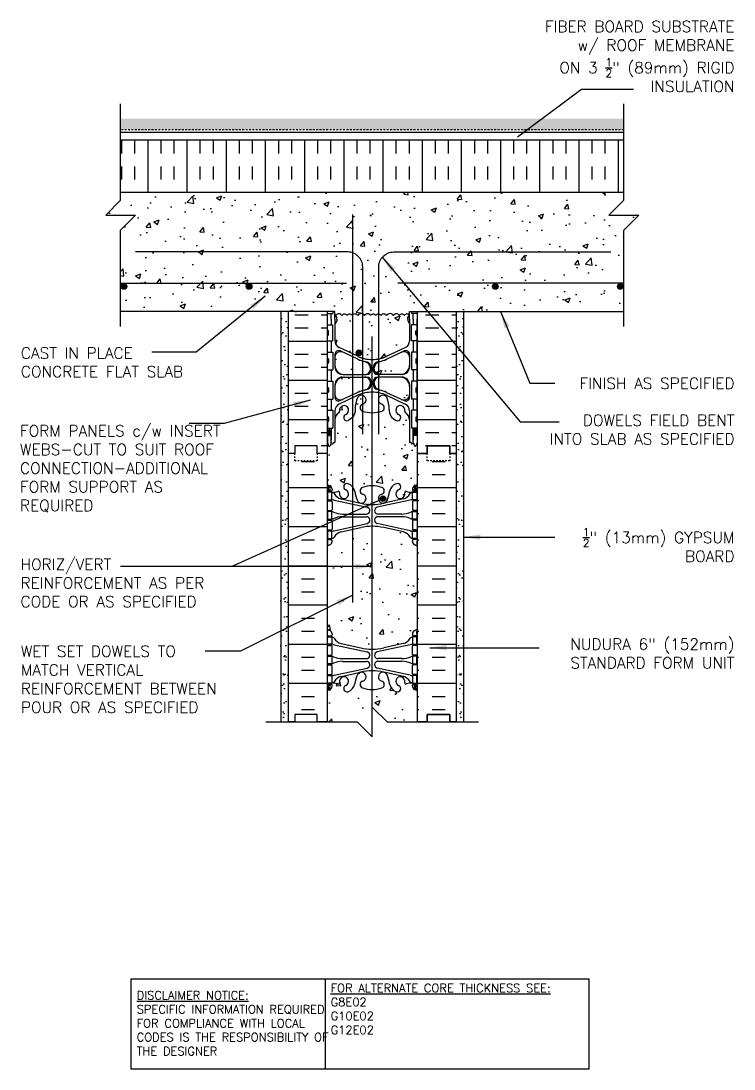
# Model space of a CAD drawing. Header units: inches. Extents: x 103.7 to 151.5, y 81.8 to 152.
import ezdxf

# ---------------------------------------------------------------- set-up
doc = ezdxf.new("R2010")
doc.units = ezdxf.units.IN
doc.header["$LTSCALE"] = 0.5
doc.header["$MEASUREMENT"] = 0
doc.linetypes.add('DASHED2', pattern=[0.375, 0.25, -0.125])
for name, color, linetype in [('HATCH', 12, 'Continuous'), ('line25', 2, 'Continuous'), ('LINE3', 3, 'Continuous'), ('LINE50', 5, 'Continuous'), ('LINE9', 9, 'Continuous'), ('TEXT', 4, 'Continuous'), ('Web_Edge', 9, 'Continuous')]:
    doc.layers.add(name, color=color, linetype=linetype)
doc.styles.add('DIM', font='romans.shx', dxfattribs={"width": 0.7})
doc.styles.add('ROMANS', font='romans.shx', dxfattribs={"height": 0.75})
doc.styles.get("Standard").update_dxf_attribs({"font": 'romans.shx', "height": 0.75})
doc.dimstyles.new('ext_12', dxfattribs={"dimscale": 12, "dimtxt": 0.09375, "dimasz": 0.09375, "dimexe": 0.09375, "dimexo": 0.0625, "dimgap": 0.0625, "dimtad": 1, "dimdec": 1, "dimzin": 3, "dimdsep": 46, "dimlunit": 4, "dimtxsty": 'DIM', "dimcen": 0.09, "dimdle": 0.09375, "dimclrt": 4, "dimadec": 0, "dimazin": 0, "dimtfac": 1, "dimtdec": 1, "dimtmove": 2, "dimatfit": 3, "dimfxl": 1, "dimfrac": 2, "dimtolj": 1, "dimtzin": 0, "dimarcsym": 0})

msp = doc.modelspace()

# ---------------------------------------------------------------- hatches: boundary and pattern name
at = {"layer": 'HATCH'}
h = msp.add_hatch(dxfattribs=at)
h.set_pattern_fill('GRAVEL', color=256, style=0)
h.set_pattern_definition([(228.0128, (36.07605, -8.25249), (-7.999998232, -9.000001342), [0.134536, -13.319088]), (184.9697, (35.986048, -8.35249), (12.000001052, 0.999991307), [0.230868, -22.855925]), (132.5104, (35.75605, -8.37249), (9.999990718, -11.000008674), [0.162788, -16.116032]), (267.2737, (35.366048, -8.62249), (0.999996018, 20.000000295), [0.210238, -20.813558]), (292.8337, (35.356048, -8.83249), (-5.000009905, 11.999996412), [0.206155, -20.409373]), (357.2737, (35.436048, -9.02249), (-20.000000295, 0.999996018), [0.210238, -20.813558]), (37.6942, (35.646048, -9.03249), (-13.0000073456, -9.999990405), [0.278029, -27.524849]), (72.2553, (35.866048, -8.86249), (7.000010763, 21.999996231), [0.262488, -25.986321]), (121.4296, (35.946048, -8.61249), (-8.000008234, 12.999995036), [0.21095, -20.884073]), (175.2364, (35.83605, -8.43249), (11.000000946, -0.999991533), [0.240832, -11.800763]), (222.3974, (35.596048, -8.41249), (-12.000007351, -10.999992082), [0.311448, -30.833375]), (138.8141, (36.35605, -8.63249), (-7.000002947, 5.999997313), [0.106301, -10.523844]), (171.4692, (36.27605, -8.56249), (12.999998285, -2.00000791), [0.202237, -20.021511]), (225, (36.07605, -8.5325), (-1e-16, -1.0000003), [0.141421, -1.272792]), (203.1986, (36.00605, -8.41249), (4.99999973, 2.000001325), [0.076158, -7.539615]), (291.8014, (35.93605, -8.4425), (-0.99999991, 3.00000027), [0.107703, -5.277462]), (30.9638, (35.97605, -8.5425), (2.99999802, 2.00000248), [0.174929, -5.656023]), (161.5651, (36.12605, -8.4525), (2.00000043, -0.9999984), [0.126491, -3.035787]), (16.3895, (35.35605, -8.44249), (10.000002198, 2.99999271), [0.1772, -17.542845]), (70.3462, (35.52605, -8.39249), (-3.999995247, -11.000002136), [0.148661, -14.717408]), (293.1986, (36.12605, -8.25249), (-2.000001325, 4.99999973), [0.152315, -7.463458]), (343.6105, (36.18605, -8.39249), (-10.000002198, 2.99999271), [0.1772, -17.542845]), (339.444, (35.35605, -9.06249), (-5.000001845, 1.999996), [0.17088, -8.373124]), (294.7751, (35.51605, -9.12249), (-4.99999219, 11.000003422), [0.143178, -14.174643]), (66.8014, (36.13605, -9.25249), (2.000001325, 4.99999973), [0.152315, -7.463458]), (17.354, (36.19605, -9.11249), (-13.00000202, -3.999994502), [0.167631, -16.595424]), (69.444, (35.64605, -9.25249), (-1.999996, -5.000001845), [0.08544, -8.458564]), (101.3099, (36.07605, -9.2525), (-0.99999763, 4.00000075), [0.05099, -5.048029]), (165.9638, (36.06605, -9.2025), (3.00000055, -0.99999806), [0.206155, -3.91695]), (186.009, (35.86605, -9.15249), (9.999999751, 0.999999317), [0.19105, -18.913923]), (303.6901, (35.97605, -8.6325), (-1.00000133, 1.99999956), [0.144222, -3.461329]), (353.1572, (36.056048, -8.75249), (16.9999993655, -2.000007998), [0.251794, -24.927563]), (60.9454, (36.30605, -8.78249), (-4.000000027, -7.000000385), [0.102956, -10.192674]), (90, (36.356, -8.6925), (-1, 1), [0.06, -0.94]), (120.2564, (35.84605, -9.12249), (3.999994887, -7.000002456), [0.138924, -13.75352]), (48.0128, (35.77605, -9.00249), (7.999998232, 9.000001342), [0.269072, -13.184552]), (0, (35.956, -8.8025), (1, 1), [0.26, -0.74]), (325.3048, (36.21605, -8.80249), (-9.99999426, 7.00000861), [0.158114, -15.653274]), (254.0546, (36.34605, -8.89249), (-0.99999989, -4.00000013), [0.145602, -7.134508]), (207.646, (36.306048, -9.03249), (-18.999995807, -10.000007713), [0.237065, -23.469474]), (175.4261, (36.096048, -9.14249), (-13.000000558, 0.999994801), [0.250799, -24.829074])])
h.paths.add_polyline_path([(144.098, 144.722), (144.098, 145.472), (110.396, 145.472), (110.396, 144.722)])
h = msp.add_hatch(dxfattribs=at)
h.set_pattern_fill('INSUL', color=256, scale=7, angle=90, style=0)
h.set_pattern_definition([(90, (33.4825, -14.3667), (-2.625, 2e-16), []), (90, (32.6075, -14.3667), (-2.625, 2e-16), [0.875, -0.875]), (90, (31.7325, -14.3667), (-2.625, 2e-16), [0.875, -0.875])])
h.paths.add_polyline_path([(144.098, 140.534), (144.098, 144.034), (110.396, 144.034), (110.396, 140.534)])
h = msp.add_hatch(dxfattribs=at)
h.set_pattern_fill('AR-CONC', color=256, scale=0.5)
h.paths.add_polyline_path([(144.098, 138.003), (145.098, 139.003), (143.098, 139.003), (144.098, 140.003), (144.098, 140.534), (110.396, 140.534), (110.396, 140.003), (109.396, 139.003), (111.396, 139.003), (110.396, 138.003), (110.396, 132.534), (124.747, 132.534), (124.747, 132.347), (124.759, 132.327, -0.184258), (124.822, 132.284, -0.520567), (125.215, 132.284, -0.520567), (125.547, 132.284, -0.520567), (125.909, 132.284, -0.520567), (126.281, 132.284, -0.520567), (126.747, 132.284, -0.520567), (127.14, 132.284, -0.520567), (127.471, 132.284, -0.520567), (127.834, 132.284, -0.520567), (128.206, 132.284, -0.520567), (128.672, 132.284, -0.520567), (129.065, 132.284, -0.520567), (129.396, 132.284, -0.458346), (129.73, 132.318), (129.747, 132.347), (129.747, 132.534), (129.882, 132.534), (144.098, 132.534)])
h.paths.add_polyline_path([(129.747, 130.581), (129.747, 131.722), (129.627, 131.922), (129.627, 132.034), (129.627, 132.147), (129.73, 132.318, 0.458346), (129.396, 132.284, 0.520567), (129.065, 132.284, 0.520567), (128.672, 132.284, 0.520567), (128.206, 132.284, 0.520567), (127.834, 132.284, 0.520567), (127.471, 132.284, 0.520567), (127.14, 132.284, 0.520567), (126.747, 132.284, 0.520567), (126.281, 132.284, 0.520567), (125.909, 132.284, 0.520567), (125.547, 132.284, 0.520567), (125.215, 132.284, 0.520567), (124.822, 132.284, 0.184258), (124.759, 132.327), (124.867, 132.147), (124.867, 132.034), (124.867, 131.922), (124.747, 131.722), (124.747, 130.581, 0.291097), (125.035, 130.128), (126.293, 129.54, 0.093369), (127.1, 129.332, 0.016332), (127.247, 129.327, 0.109869), (128.201, 129.54), (129.459, 130.128, 0.291097)])
h.paths.add_polyline_path([(126.744, 129.186, -0.053094), (126.293, 129.341), (125.281, 129.815, 0.549071), (124.747, 129.475), (124.747, 128.948, 0.414214), (125.372, 128.323), (126.757, 128.323, 0.117525), (126.926, 128.364, 0.282333), (127.132, 128.697, 0.350119)])
h.paths.add_polyline_path([(127.132, 127.769, 0.413582), (126.757, 128.143), (125.372, 128.143, 0.414214), (124.747, 127.518), (124.747, 126.991, 0.549071), (125.281, 126.652), (126.293, 127.126, -0.051645), (126.731, 127.278, -0.001445), (126.744, 127.281, 0.350119)])
h.paths.add_polyline_path([(129.122, 128.143), (127.737, 128.143, 0.085652), (127.611, 128.122, 0.316711), (127.362, 127.769, 0.350119), (127.75, 127.281, -0.053094), (128.201, 127.126), (129.213, 126.652, 0.549071), (129.747, 126.991), (129.747, 127.518, 0.414214)])
h.paths.add_polyline_path([(129.747, 128.948), (129.747, 129.475, 0.549071), (129.213, 129.815), (128.201, 129.341, -0.053094), (127.75, 129.186, 0.182984), (127.455, 128.989, 0.157072), (127.362, 128.697, 0.413582), (127.737, 128.323), (129.122, 128.323, 0.414214)])
h.paths.add_polyline_path([(130.247, 123.034), (130.247, 123.763), (130.172, 123.533, -0.6), (130.072, 123.533), (130.023, 123.683), (129.897, 123.683, -0.414214), (129.847, 123.733), (129.847, 123.763), (129.747, 123.763), (129.747, 125.279, 0.258958), (129.488, 125.745, -0.31131), (129.431, 125.875, 2.127293), (129.019, 125.651, -1), (128.855, 125.242, -0.325306), (128.389, 125.985, 0.10488), (128.216, 126.796, 1.422913), (127.883, 126.329, -0.735593), (127.896, 125.871, -0.082755), (127.247, 125.763, -0.082755), (126.598, 125.871, -0.735593), (126.611, 126.329, 1.422913), (126.278, 126.796, 0.10488), (126.105, 125.985, -0.325306), (125.639, 125.242, -1), (125.475, 125.651, 2.127293), (125.063, 125.875, -0.31131), (125.006, 125.745, 0.258958), (124.747, 125.279), (124.747, 123.763), (124.647, 123.763), (124.647, 123.733, -0.414214), (124.597, 123.683), (124.471, 123.683), (124.422, 123.533, -0.6), (124.322, 123.533), (124.247, 123.763), (124.247, 120.945, 0.064398), (124.357, 120.879), (124.447, 120.879), (124.447, 120.838, -0.249069), (124.557, 120.631), (124.557, 120.563, -0.414214), (124.495, 120.501), (124.447, 120.501), (124.447, 120.431), (124.552, 120.431, 0.10046), (124.946, 120.488, -0.601435), (125.065, 120.383, 2.182095), (125.475, 120.596, -1), (125.639, 121.004, -0.24438), (126.087, 120.484, 0.053157), (126.253, 119.87, 0.223253), (126.453, 119.705), (126.473, 119.7, 0.955472), (126.611, 120.294, -0.735593), (126.598, 120.752, -0.082755), (127.247, 120.86, -0.082755), (127.896, 120.752, -0.735593), (127.883, 120.294, 0.955472), (128.021, 119.7), (128.041, 119.705, 0.223253), (128.241, 119.87, 0.053157), (128.407, 120.484, -0.24438), (128.855, 121.004, -1), (129.019, 120.596, 2.182095), (129.429, 120.383, -0.601435), (129.548, 120.488, 0.10046), (129.942, 120.431), (130.047, 120.431), (130.047, 120.501), (130, 120.501, -0.414214), (129.937, 120.563), (129.937, 120.631, -0.249069), (130.047, 120.838), (130.047, 120.879), (130.137, 120.879, 0.064398), (130.247, 120.945)])
h.paths.add_polyline_path([(130.247, 116.816, 0.082415), (130.104, 116.895, -0.317837), (129.937, 117.131), (129.937, 117.198, -0.414214), (130, 117.261), (130.047, 117.261), (130.047, 117.331), (129.942, 117.331, -0.188973), (129.786, 117.425, 0.196323), (129.337, 117.772), (128.015, 118.062, 0.057795), (127.247, 118.151, 0.057795), (126.479, 118.062), (125.157, 117.772, 0.196323), (124.708, 117.425, -0.188973), (124.552, 117.331), (124.447, 117.331), (124.447, 117.261), (124.495, 117.261, -0.414214), (124.557, 117.198), (124.557, 117.131, -0.317837), (124.39, 116.895, 0.082415), (124.247, 116.816), (124.247, 111.253, 0.082415), (124.39, 111.174, -0.317837), (124.557, 110.938), (124.557, 110.871, -0.414214), (124.495, 110.808), (124.447, 110.808), (124.447, 110.738), (124.552, 110.738, -0.188973), (124.708, 110.643, 0.196323), (125.157, 110.297), (126.479, 110.007, 0.057795), (127.247, 109.918, 0.057795), (128.015, 110.007), (129.337, 110.297, 0.196323), (129.786, 110.643, -0.188973), (129.942, 110.738), (130.047, 110.738), (130.047, 110.808), (130, 110.808, -0.414214), (129.937, 110.871), (129.937, 110.938, -0.317837), (130.104, 111.174, 0.082415), (130.247, 111.253)])
h.paths.add_polyline_path([(127.247, 106.034), (128.247, 105.034), (130.247, 105.034), (130.247, 107.123, 0.064398), (130.137, 107.189), (130.047, 107.189), (130.047, 107.231, -0.249069), (129.937, 107.438), (129.937, 107.506, -0.414214), (130, 107.568), (130.047, 107.568), (130.047, 107.638), (129.942, 107.638, 0.10046), (129.548, 107.581, -0.601435), (129.429, 107.686, 2.182095), (129.019, 107.473, -1), (128.855, 107.065, -0.24438), (128.407, 107.585, 0.053157), (128.241, 108.199, 0.223253), (128.041, 108.364), (128.021, 108.369, 0.955472), (127.883, 107.775, -0.735593), (127.896, 107.317, -0.082755), (127.247, 107.209, -0.082755), (126.598, 107.317, -0.735593), (126.611, 107.775, 0.955472), (126.473, 108.369), (126.453, 108.364, 0.223253), (126.253, 108.199, 0.053157), (126.087, 107.585, -0.24438), (125.639, 107.065, -1), (125.475, 107.473, 2.182095), (125.065, 107.686, -0.601435), (124.946, 107.581, 0.10046), (124.552, 107.638), (124.447, 107.638), (124.447, 107.568), (124.495, 107.568, -0.414214), (124.557, 107.506), (124.557, 107.438, -0.249069), (124.447, 107.231), (124.447, 107.189), (124.357, 107.189, 0.064398), (124.247, 107.123), (124.247, 105.034), (126.247, 105.034), (127.247, 104.034)])
h = msp.add_hatch(dxfattribs=at)
h.set_pattern_fill('AR-SAND', color=256, scale=0.5, style=0)
h.set_pattern_definition([(142.5, (353.0134, 2.6143), (0.0314967, 0.9634119), [0, -0.76, 0, -0.85, 0, -0.8125]), (172.5, (353.0134, 2.6143), (-0.8848884, 1.411073), [0, -0.41, 0, -0.685, 0, -0.2625]), (212.5, (353.6284, 2.6143), (-1.557071, 0.0028295), [0, -0.25, 0, -0.9, 0, -1.175]), (222.5, (353.6284, 2.6143), (-1.503063, 0.438838), [0, -0.125, 0, -0.59, 0, -0.675])])
h.paths.add_polyline_path([(121.122, 116.947), (121.622, 116.947), (121.622, 105.034), (121.122, 105.034)])
h.paths.add_polyline_path([(121.122, 132.534), (121.622, 132.534), (121.622, 132.06), (121.122, 132.06)])
h.paths.add_polyline_path([(121.122, 117.034), (121.622, 117.034), (121.622, 132.034), (121.122, 132.034)])
h = msp.add_hatch(dxfattribs=at)
h.set_pattern_fill('INSUL', color=256, scale=7, style=0)
h.set_pattern_definition([(0, (130.8233, 127.9375), (0, 2.625), []), (0, (130.8233, 128.8125), (0, 2.625), [0.875, -0.875]), (0, (130.8233, 129.6875), (0, 2.625), [0.875, -0.875])])
h.paths.add_polyline_path([(132.872, 132.534), (130.247, 132.534), (130.247, 123.034), (130.935, 123.034), (130.935, 123.534), (132.435, 123.534), (132.435, 123.034), (132.872, 123.034)], flags=0)
h.paths.add_polyline_path([(132.872, 132.534), (130.247, 132.534), (130.247, 123.034), (130.935, 123.034), (130.935, 123.534), (132.435, 123.534), (132.435, 123.034), (132.872, 123.034)], flags=17)
h.paths.add_polyline_path([(132.872, 132.534), (130.247, 132.534), (130.247, 123.034), (130.935, 123.034), (130.935, 123.534), (132.435, 123.534), (132.435, 123.034), (132.872, 123.034)], flags=17)
h.paths.add_polyline_path([(132.872, 132.534), (130.247, 132.534), (130.247, 123.034), (130.935, 123.034), (130.935, 123.534), (132.435, 123.534), (132.435, 123.034), (132.872, 123.034)], flags=0)
h.paths.add_polyline_path([(124.247, 132.534), (121.622, 132.534), (121.622, 123.034), (122.06, 123.034), (122.06, 123.534), (123.56, 123.534), (123.56, 123.034), (124.247, 123.034)])
h.paths.add_polyline_path([(130.247, 123.034), (130.935, 123.034), (130.935, 123.534), (132.435, 123.534), (132.435, 123.034), (132.872, 123.034), (132.872, 132.534), (130.247, 132.534)], flags=0)
h = msp.add_hatch(dxfattribs=at)
h.set_pattern_fill('AR-SAND', color=256, scale=0.5, style=0)
h.set_pattern_definition([(37.5, (-98.5193, 2.6143), (-0.0314967, 0.9634119), [0, -0.76, 0, -0.85, 0, -0.8125]), (7.5, (-98.5193, 2.6143), (0.8848884, 1.411073), [0, -0.41, 0, -0.685, 0, -0.2625]), (327.5, (-99.1343, 2.6143), (1.557071, 0.0028295), [0, -0.25, 0, -0.9, 0, -1.175]), (317.5, (-99.1343, 2.6143), (1.503063, 0.438838), [0, -0.125, 0, -0.59, 0, -0.675])])
h.paths.add_polyline_path([(133.372, 116.947), (132.872, 116.947), (132.872, 105.034), (133.372, 105.034)])
h.paths.add_polyline_path([(133.372, 132.534), (132.872, 132.534), (132.872, 132.06), (133.372, 132.06)])
h.paths.add_polyline_path([(133.372, 117.034), (132.872, 117.034), (132.872, 132.034), (133.372, 132.034)])
h = msp.add_hatch(dxfattribs=at)
h.set_pattern_fill('INSUL', color=256, scale=7, style=0)
h.paths.add_polyline_path([(124.247, 123.034), (123.56, 123.034), (123.56, 122.534), (122.06, 122.534), (122.06, 123.034), (121.622, 123.034), (121.622, 105.034), (122.06, 105.034), (122.06, 105.534), (123.56, 105.534), (123.56, 105.034), (124.247, 105.034)])
h.paths.add_polyline_path([(132.872, 123.034), (132.435, 123.034), (132.435, 122.534), (130.935, 122.534), (130.935, 123.034), (130.247, 123.034), (130.247, 105.034), (130.935, 105.034), (130.935, 105.534), (132.435, 105.534), (132.435, 105.034), (132.872, 105.034)])
at = {"layer": 'LINE3'}
for points in [[(110.813, 134.222, 1), (110.438, 134.222, 1)], [(119.188, 134.222, 1), (118.813, 134.222, 1)], [(135.681, 134.222, 1), (135.306, 134.222, 1)], [(144.056, 134.222, 1), (143.681, 134.222, 1)], [(126.549, 129.778, 1), (126.174, 129.778, 1)], [(128.153, 120, 1), (127.778, 120, 1)]]:
    msp.add_hatch(color=256, dxfattribs=at).paths.add_polyline_path(points)

# ---------------------------------------------------------------- linework, layer by layer
at = {"layer": 'HATCH'}
for points in [[(126.747, 132.284, 0.520567), (126.281, 132.284, 0.520567), (125.909, 132.284, 0.520567), (125.547, 132.284, 0.520567), (125.215, 132.284, 0.520567), (124.822, 132.284, 0.212897), (124.747, 132.329, 0.212897)], [(128.672, 132.284, 0.520567), (128.206, 132.284, 0.520567), (127.834, 132.284, 0.520567), (127.471, 132.284, 0.520567), (127.14, 132.284, 0.520567), (126.747, 132.284, 0.212897), (126.672, 132.329, 0.212897)], [(129.747, 132.3, 0.493322), (129.396, 132.284, 0.520567), (129.065, 132.284, 0.520567), (128.672, 132.284, 0.212897), (128.597, 132.329)]]:
    msp.add_lwpolyline(points, format="xyb", dxfattribs=at)
at = {"layer": 'line25'}
for p, q in [((110.396, 140.534), (144.098, 140.534)), ((124.747, 132.534), (110.396, 132.534)), ((124.247, 123.034), (124.247, 132.534)), ((124.247, 117.034), (124.247, 132.534)), ((124.247, 132.409), (124.612, 132.409)), ((124.612, 132.534), (124.612, 132.409)), ((124.612, 132.534), (124.747, 132.534)), ((129.747, 132.534), (144.098, 132.534)), ((129.882, 132.534), (129.882, 132.409)), ((129.882, 132.534), (130.247, 132.534)), ((130.247, 132.409), (129.882, 132.409)), ((130.247, 132.534), (130.247, 123.034)), ((124.247, 131.659), (124.612, 131.659)), ((124.612, 130.579), (124.612, 131.659)), ((129.882, 130.579), (129.882, 131.659)), ((130.247, 131.659), (129.882, 131.659)), ((124.247, 130.579), (124.612, 130.579)), ((130.247, 130.579), (129.882, 130.579)), ((124.247, 129.829), (124.612, 129.829)), ((124.612, 129.829), (124.612, 128.629)), ((129.882, 129.829), (129.882, 128.629)), ((130.247, 129.829), (129.882, 129.829)), ((124.247, 128.629), (124.612, 128.629)), ((130.247, 128.629), (129.882, 128.629)), ((124.247, 127.879), (124.612, 127.879)), ((124.612, 127.879), (124.612, 126.679)), ((129.882, 127.879), (129.882, 126.679)), ((130.247, 127.879), (129.882, 127.879)), ((124.247, 126.679), (124.612, 126.679)), ((130.247, 126.679), (129.882, 126.679)), ((124.247, 125.929), (124.612, 125.929)), ((124.612, 125.929), (124.612, 124.729)), ((130.247, 125.929), (129.882, 125.929)), ((129.882, 125.929), (129.882, 124.729)), ((124.247, 124.729), (124.612, 124.729)), ((130.247, 124.729), (129.882, 124.729)), ((124.247, 105.034), (124.247, 123.034)), ((130.247, 123.034), (130.247, 105.034))]:
    msp.add_line(p, q, dxfattribs=at)
msp.add_lwpolyline([(144.098, 144.034), (110.396, 144.034)], dxfattribs=at)
at = {"layer": 'LINE3'}
for p, q in [((125.945, 113.034), (125.945, 139.034)), ((110.396, 134.44), (125.521, 134.44)), ((144.098, 134.44), (128.973, 134.44)), ((127.247, 106.034), (127.247, 130.862))]:
    msp.add_line(p, q, dxfattribs=at)
at = {"layer": 'LINE3', "linetype": 'Continuous'}
for points in [[(126.61, 124.327), (126.61, 135.534, 0.414214), (125.61, 136.534), (111.396, 136.534)], [(127.682, 124.327), (127.682, 135.534, -0.414214), (128.682, 136.534), (143.224, 136.534)]]:
    msp.add_lwpolyline(points, format="xyb", dxfattribs=at)
at = {"layer": 'LINE3'}
for centre in [(110.626, 134.222), (119.001, 134.222), (135.493, 134.222), (143.868, 134.222), (126.361, 129.778), (127.966, 120)]:
    msp.add_circle(centre, 0.188, dxfattribs=at)
at = {"layer": 'LINE50', "color": 9, "linetype": 'DASHED2'}
msp.add_line((144.098, 144.722), (110.396, 144.722), dxfattribs=at)
at = {"layer": 'LINE50'}
for p, q in [((121.622, 132.534), (121.622, 123.034)), ((132.872, 132.534), (132.872, 123.034)), ((121.622, 123.034), (121.622, 105.034)), ((132.872, 123.034), (132.872, 105.034))]:
    msp.add_line(p, q, dxfattribs=at)
for points in [[(124.247, 123.034), (123.56, 123.034), (123.56, 123.534), (122.06, 123.534), (122.06, 123.034), (121.622, 123.034)], [(132.872, 123.034), (132.435, 123.034), (132.435, 123.534), (130.935, 123.534), (130.935, 123.034), (130.247, 123.034)], [(130.247, 123.034), (130.935, 123.034), (130.935, 123.534), (132.435, 123.534), (132.435, 123.034), (132.872, 123.034)], [(124.247, 105.034), (123.56, 105.034), (123.56, 105.534), (122.06, 105.534), (122.06, 105.034), (121.622, 105.034)], [(132.872, 105.034), (132.435, 105.034), (132.435, 105.534), (130.935, 105.534), (130.935, 105.034), (130.247, 105.034)], [(130.247, 105.034), (130.935, 105.034), (130.935, 105.534), (132.435, 105.534), (132.435, 105.034), (132.872, 105.034)]]:
    msp.add_lwpolyline(points, dxfattribs=at)
at = {"layer": 'LINE9'}
for p, q in [((110.396, 140.003), (110.396, 146.472)), ((144.098, 140.003), (144.098, 146.472)), ((109.396, 139.003), (110.396, 140.003)), ((143.098, 139.003), (144.098, 140.003)), ((109.396, 139.003), (111.396, 139.003)), ((111.396, 139.003), (110.396, 138.003)), ((143.098, 139.003), (145.098, 139.003)), ((145.098, 139.003), (144.098, 138.003)), ((110.396, 131.534), (110.396, 138.003)), ((144.098, 131.534), (144.098, 138.003)), ((121.122, 132.534), (121.122, 105.034)), ((124.747, 132.034), (124.747, 132.534)), ((124.867, 132.147), (124.747, 132.347)), ((124.867, 132.034), (124.867, 132.147)), ((129.627, 132.147), (129.747, 132.347)), ((129.627, 132.034), (129.627, 132.147)), ((129.747, 132.034), (129.747, 132.534)), ((129.747, 132.534), (129.882, 132.534)), ((133.372, 132.534), (133.372, 105.034)), ((124.747, 132.034), (124.747, 130.581)), ((124.867, 131.922), (124.747, 131.722)), ((124.867, 132.034), (124.867, 131.922)), ((129.627, 132.034), (129.627, 131.922)), ((129.627, 131.922), (129.747, 131.722)), ((129.747, 132.034), (129.747, 130.581)), ((124.247, 131.009), (124.247, 131.229)), ((124.247, 131.174), (124.247, 131.174)), ((124.247, 131.064), (124.247, 131.064)), ((124.287, 131.269), (124.287, 131.269)), ((124.287, 130.969), (124.287, 130.969)), ((124.327, 131.009), (124.327, 131.229)), ((130.167, 131.009), (130.167, 131.229)), ((130.207, 131.269), (130.207, 131.269)), ((130.207, 130.969), (130.207, 130.969)), ((130.247, 131.009), (130.247, 131.229)), ((130.247, 131.174), (130.247, 131.174)), ((130.247, 131.064), (130.247, 131.064)), ((126.293, 129.54), (125.035, 130.128)), ((126.293, 129.54), (125.035, 130.128)), ((128.201, 129.54), (129.459, 130.128)), ((128.201, 129.54), (129.459, 130.128)), ((124.247, 129.339), (124.247, 129.119)), ((124.247, 129.284), (124.247, 129.284)), ((124.287, 129.379), (124.287, 129.379)), ((124.327, 129.339), (124.327, 129.119)), ((124.747, 129.671), (124.747, 128.823)), ((126.293, 129.341), (125.103, 129.898)), ((126.293, 129.341), (125.103, 129.898)), ((128.201, 129.341), (129.391, 129.898)), ((128.201, 129.341), (129.391, 129.898)), ((129.747, 129.671), (129.747, 128.823)), ((130.167, 129.339), (130.167, 129.119)), ((130.207, 129.379), (130.207, 129.379)), ((130.247, 129.339), (130.247, 129.119)), ((130.247, 129.284), (130.247, 129.284)), ((124.247, 129.174), (124.247, 129.174)), ((124.287, 129.079), (124.287, 129.079)), ((127.187, 128.636), (127.187, 128.79)), ((127.307, 128.636), (127.307, 128.79)), ((130.207, 129.079), (130.207, 129.079)), ((130.247, 129.174), (130.247, 129.174)), ((125.247, 128.323), (126.875, 128.323)), ((125.247, 128.323), (126.757, 128.323)), ((125.247, 128.143), (126.875, 128.143)), ((125.247, 128.143), (126.757, 128.143)), ((129.247, 128.323), (127.62, 128.323)), ((129.247, 128.143), (127.62, 128.143)), ((129.247, 128.323), (127.737, 128.323)), ((129.247, 128.143), (127.737, 128.143)), ((124.247, 127.389), (124.247, 127.169)), ((124.247, 127.334), (124.247, 127.334)), ((124.247, 127.224), (124.247, 127.224)), ((124.287, 127.429), (124.287, 127.429)), ((124.327, 127.389), (124.327, 127.169)), ((124.747, 127.643), (124.747, 126.795)), ((127.132, 127.768), (127.132, 127.768)), ((127.187, 127.676), (127.187, 127.831)), ((127.307, 127.676), (127.307, 127.831)), ((127.362, 127.768), (127.362, 127.768)), ((129.747, 127.643), (129.747, 126.795)), ((130.167, 127.389), (130.167, 127.169)), ((130.207, 127.429), (130.207, 127.429)), ((130.247, 127.389), (130.247, 127.169)), ((130.247, 127.334), (130.247, 127.334)), ((130.247, 127.224), (130.247, 127.224)), ((124.287, 127.129), (124.287, 127.129)), ((126.293, 126.927), (125.035, 126.338)), ((126.293, 126.927), (125.035, 126.338)), ((126.293, 127.126), (125.103, 126.569)), ((126.293, 127.126), (125.103, 126.569)), ((128.201, 127.126), (129.391, 126.569)), ((128.201, 127.126), (129.391, 126.569)), ((128.201, 126.927), (129.459, 126.338)), ((128.201, 126.927), (129.459, 126.338)), ((130.207, 127.129), (130.207, 127.129)), ((124.747, 125.885), (124.747, 123.763)), ((129.747, 125.885), (129.747, 123.763)), ((124.247, 125.439), (124.247, 125.219)), ((124.247, 125.384), (124.247, 125.384)), ((124.247, 125.274), (124.247, 125.274)), ((124.287, 125.479), (124.287, 125.479)), ((124.287, 125.179), (124.287, 125.179)), ((124.327, 125.439), (124.327, 125.219)), ((130.167, 125.439), (130.167, 125.219)), ((130.207, 125.479), (130.207, 125.479)), ((130.207, 125.179), (130.207, 125.179)), ((130.247, 125.439), (130.247, 125.219)), ((130.247, 125.384), (130.247, 125.384)), ((130.247, 125.274), (130.247, 125.274)), ((124.497, 123.763), (124.497, 124.729)), ((129.997, 123.763), (129.997, 124.729)), ((124.247, 123.763), (124.322, 123.533)), ((124.497, 123.763), (124.422, 123.533)), ((124.471, 123.683), (124.597, 123.683)), ((124.647, 123.733), (124.647, 123.763)), ((124.647, 123.763), (124.747, 123.763)), ((124.647, 123.733), (124.647, 123.733)), ((129.847, 123.763), (129.747, 123.763)), ((129.847, 123.733), (129.847, 123.763)), ((129.847, 123.733), (129.847, 123.733)), ((130.023, 123.683), (129.897, 123.683)), ((129.997, 123.763), (130.072, 123.533)), ((130.247, 123.763), (130.172, 123.533)), ((127.247, 104.034), (127.247, 106.034)), ((127.247, 106.034), (128.247, 105.034)), ((120.122, 105.034), (126.247, 105.034)), ((127.247, 104.034), (126.247, 105.034)), ((128.247, 105.034), (134.372, 105.034))]:
    msp.add_line(p, q, dxfattribs=at)
for points in [[(144.098, 144.534), (110.396, 144.534)], [(124.497, 132.034), (124.497, 132.409)], [(129.997, 132.034), (129.997, 132.409)], [(124.497, 132.034), (124.497, 131.659)], [(129.997, 132.034), (129.997, 131.659)], [(130.247, 125.163), (130.247, 132.034)], [(124.497, 130.579), (124.497, 129.829)], [(129.997, 130.579), (129.997, 129.829)], [(124.497, 128.629), (124.497, 127.879)], [(129.997, 128.629), (129.997, 127.879)], [(124.497, 126.679), (124.497, 125.929)], [(129.997, 126.679), (129.997, 125.929)], [(124.247, 125.163), (124.247, 123.763)], [(130.247, 125.163), (130.247, 123.763)], [(124.497, 124.729), (124.497, 123.913)], [(129.997, 124.729), (129.997, 123.913)]]:
    msp.add_lwpolyline(points, dxfattribs=at)
for points in [[(126.105, 125.985, -0.325312), (125.639, 125.242)], [(128.389, 125.985, 0.325312), (128.855, 125.242)]]:
    msp.add_lwpolyline(points, format="xyb", dxfattribs=at)
for points in [[(124.407, 124.613), (124.337, 124.613), (124.337, 124.233), (124.407, 124.233)], [(130.047, 124.673), (130.197, 124.673), (130.197, 124.233), (130.047, 124.233)], [(130.087, 124.613), (130.157, 124.613), (130.157, 124.233), (130.087, 124.233)]]:
    msp.add_lwpolyline(points, close=True, dxfattribs=at)
at = {"layer": 'LINE9', "linetype": 'DASHED2', "ltscale": 0.15}
for points in [[(123.56, 123.034), (123.56, 123.034), (123.56, 122.534), (122.06, 122.534), (122.06, 123.034), (122.06, 123.034)], [(132.435, 123.034), (132.435, 123.034), (132.435, 122.534), (130.935, 122.534), (130.935, 123.034), (130.935, 123.034)]]:
    msp.add_lwpolyline(points, dxfattribs=at)
at = {"layer": 'LINE9'}
for centre, radius, start, end in [((124.287, 131.229), 0.04, 90, 180), ((124.287, 131.009), 0.04, 180, 270), ((124.287, 131.229), 0.04, 360, 90), ((124.287, 131.009), 0.04, 270, 0), ((130.207, 131.229), 0.04, 90, 180), ((130.207, 131.009), 0.04, 180, 270), ((130.207, 131.229), 0.04, 0, 90), ((130.207, 131.009), 0.04, 270, 0), ((125.247, 130.581), 0.5, 180, 244.92041), ((129.247, 130.581), 0.5, 295.07959, 360), ((124.287, 129.339), 0.04, 90, 180), ((124.287, 129.339), 0.04, 0, 90), ((124.997, 129.671), 0.25, 64.92041, 180), ((125.122, 129.475), 0.375, 64.92041, 180), ((125.122, 129.475), 0.375, 64.92041, 180), ((127.247, 131.577), 2.25, 244.92041, 270), ((127.247, 131.577), 2.25, 244.92041, 266.25721), ((127.247, 131.379), 2.25, 244.92041, 260.46127), ((127.247, 131.379), 2.25, 244.92041, 257.0773), ((127.247, 131.577), 2.25, 270, 295.07959), ((127.247, 131.577), 2.25, 273.74279, 295.07959), ((127.247, 131.379), 2.25, 279.53873, 295.07959), ((127.247, 131.379), 2.25, 282.9227, 295.07959), ((129.372, 129.475), 0.375, 0, 115.07959), ((129.372, 129.475), 0.375, 0, 115.07959), ((129.497, 129.671), 0.25, 360, 115.07959), ((130.207, 129.339), 0.04, 90, 180), ((130.207, 129.339), 0.04, 360, 90), ((124.287, 129.119), 0.04, 180, 270), ((124.287, 129.119), 0.04, 270, 0), ((125.372, 128.948), 0.625, 180, 270), ((125.372, 128.948), 0.625, 180, 270), ((125.247, 128.823), 0.5, 180, 270), ((125.247, 128.823), 0.5, 180, 270), ((126.632, 128.698), 0.5, 0, 77.0773), ((126.632, 128.698), 0.5, 35.59938, 77.0773), ((126.757, 128.698), 0.375, 270, 0), ((126.812, 128.79), 0.375, 0, 80.46127), ((126.875, 128.636), 0.312, 270, 0), ((127.682, 128.79), 0.375, 99.53873, 180), ((127.62, 128.636), 0.312, 180, 270), ((127.862, 128.698), 0.5, 102.9227, 180), ((127.737, 128.698), 0.375, 180, 270), ((127.862, 128.698), 0.5, 102.9227, 144.40062), ((129.122, 128.948), 0.625, 270, 0), ((129.122, 128.948), 0.625, 270, 0), ((129.247, 128.823), 0.5, 270, 360), ((129.247, 128.823), 0.5, 270, 360), ((130.207, 129.119), 0.04, 180, 270), ((130.207, 129.119), 0.04, 270, 0), ((125.372, 127.518), 0.625, 90, 180), ((125.247, 127.643), 0.5, 90, 180), ((125.372, 127.518), 0.625, 90, 180), ((125.247, 127.643), 0.5, 90, 180), ((126.757, 128.698), 0.375, 270, 296.81181), ((126.757, 127.768), 0.375, 0, 90), ((126.757, 127.768), 0.375, 70.41787, 90), ((126.875, 127.831), 0.312, 0, 90), ((127.62, 127.831), 0.312, 90, 180), ((127.737, 127.768), 0.375, 90, 180), ((127.737, 128.698), 0.375, 243.18819, 270), ((127.737, 127.768), 0.375, 90, 109.58213), ((129.122, 127.518), 0.625, 360, 90), ((129.122, 127.518), 0.625, 360, 90), ((129.247, 127.643), 0.5, 360, 90), ((129.247, 127.643), 0.5, 360, 90), ((124.287, 127.389), 0.04, 90, 180), ((124.287, 127.169), 0.04, 180, 270), ((124.287, 127.389), 0.04, 0, 90), ((124.287, 127.169), 0.04, 270, 0), ((127.247, 125.088), 2.25, 99.53873, 115.07959), ((127.247, 125.088), 2.25, 103.25382, 115.07959), ((127.247, 124.889), 2.25, 90, 115.07959), ((126.632, 127.768), 0.5, 282.9227, 0), ((126.812, 127.676), 0.375, 279.53873, 0), ((127.247, 124.889), 2.25, 64.92041, 90), ((127.682, 127.676), 0.375, 180, 260.46127), ((127.862, 127.768), 0.5, 180, 257.0773), ((127.247, 125.088), 2.25, 64.92041, 80.46127), ((127.247, 125.088), 2.25, 64.92041, 76.74618), ((130.207, 127.389), 0.04, 90, 180), ((130.207, 127.169), 0.04, 180, 270), ((130.207, 127.389), 0.04, 360, 90), ((130.207, 127.169), 0.04, 270, 0), ((125.122, 126.991), 0.375, 180, 295.07959), ((125.122, 126.991), 0.375, 180, 295.07959), ((124.997, 126.795), 0.25, 180, 295.07959), ((128.105, 125.984), 2, 156.03617, 179.98544), ((126.529, 126.623), 0.305, 285.72535, 145.32968), ((127.966, 126.623), 0.305, 34.67032, 254.27465), ((126.389, 125.984), 2, 0.01456, 23.96383), ((129.372, 126.991), 0.375, 244.92041, 360), ((129.372, 126.991), 0.375, 244.92041, 360), ((129.497, 126.795), 0.25, 244.92041, 360), ((125.247, 125.885), 0.5, 115.07959, 180), ((125.297, 125.279), 0.55, 121.9268, 180), ((124.94, 125.851), 0.125, 301.9268, 11.09444), ((125.362, 125.934), 0.305, 291.80375, 191.09444), ((126.676, 126.098), 0.24, 105.72535, 251.07704), ((127.247, 127.763), 2, 251.07704, 270), ((127.247, 127.763), 2, 270, 288.92296), ((127.818, 126.098), 0.24, 288.92296, 74.27465), ((129.132, 125.934), 0.305, 348.90556, 248.19625), ((129.554, 125.851), 0.125, 168.90556, 238.0732), ((129.247, 125.885), 0.5, 360, 64.92041), ((129.197, 125.279), 0.55, 360, 58.0732), ((124.287, 125.439), 0.04, 90, 180), ((124.287, 125.219), 0.04, 180, 270), ((124.287, 125.439), 0.04, 0, 90), ((124.287, 125.219), 0.04, 270, 0), ((125.557, 125.447), 0.22, 111.80375, 291.80375), ((128.937, 125.447), 0.22, 248.19625, 68.19625), ((130.207, 125.439), 0.04, 90, 180), ((130.207, 125.219), 0.04, 180, 270), ((130.207, 125.439), 0.04, 360, 90), ((130.207, 125.219), 0.04, 270, 0), ((124.597, 123.733), 0.05, 270, 0), ((129.897, 123.733), 0.05, 180, 270), ((124.372, 123.56), 0.0567, 208.07249, 331.92751), ((130.122, 123.56), 0.0567, 208.07249, 331.92751)]:
    msp.add_arc(centre, radius, start, end, dxfattribs=at)
at = {"layer": 'TEXT'}
msp.add_lwpolyline([(111.105, 87.812), (124.089, 87.812), (124.089, 81.774), (111.105, 81.774)], close=True, dxfattribs=at)
msp.add_lwpolyline([(124.089, 87.812), (141.749, 87.812), (141.749, 81.774), (124.089, 81.774)], dxfattribs=at)
at = {"layer": 'Web_Edge'}
for p, q in [((124.357, 120.879), (124.447, 120.879)), ((124.447, 120.879), (124.447, 120.838)), ((130.137, 120.879), (130.047, 120.879)), ((130.047, 120.879), (130.047, 120.838)), ((124.247, 120.601), (124.289, 120.601)), ((124.247, 120.501), (124.495, 120.501)), ((124.357, 120.501), (124.357, 120.431)), ((124.447, 120.501), (124.447, 120.431)), ((124.557, 120.631), (124.557, 120.563)), ((129.937, 120.631), (129.937, 120.563)), ((130.247, 120.501), (130, 120.501)), ((130.047, 120.501), (130.047, 120.431)), ((130.137, 120.501), (130.137, 120.431)), ((130.247, 120.601), (130.205, 120.601)), ((124.247, 119.861), (124.495, 119.861)), ((124.357, 119.931), (124.357, 119.861)), ((124.447, 119.931), (124.447, 119.861)), ((124.557, 119.798), (124.557, 119.263)), ((124.696, 119.907), (126.907, 119.425)), ((125.157, 119.99), (126.479, 119.699)), ((129.798, 119.907), (127.587, 119.425)), ((129.337, 119.99), (128.015, 119.699)), ((129.937, 119.798), (129.937, 119.263)), ((130.247, 119.861), (130, 119.861)), ((130.047, 119.931), (130.047, 119.861)), ((130.137, 119.931), (130.137, 119.861)), ((124.247, 119.201), (124.495, 119.201)), ((124.357, 119.201), (124.357, 119.131)), ((124.447, 119.201), (124.447, 119.131)), ((125.262, 118.971), (126.858, 118.971)), ((125.262, 118.791), (126.858, 118.791)), ((129.232, 118.971), (127.636, 118.971)), ((129.232, 118.791), (127.636, 118.791)), ((130.247, 119.201), (130, 119.201)), ((130.047, 119.201), (130.047, 119.131)), ((130.137, 119.201), (130.137, 119.131)), ((124.247, 118.561), (124.495, 118.561)), ((124.357, 118.631), (124.357, 118.561)), ((124.447, 118.631), (124.447, 118.561)), ((124.557, 118.498), (124.557, 117.963)), ((124.696, 117.854), (126.907, 118.336)), ((125.157, 117.772), (126.479, 118.062)), ((129.798, 117.854), (127.587, 118.336)), ((129.337, 117.772), (128.015, 118.062)), ((129.937, 118.498), (129.937, 117.963)), ((130.247, 118.561), (130, 118.561)), ((130.047, 118.631), (130.047, 118.561)), ((130.137, 118.631), (130.137, 118.561)), ((124.247, 117.901), (124.495, 117.901)), ((124.357, 117.901), (124.357, 117.831)), ((124.357, 117.331), (124.357, 117.261)), ((124.447, 117.901), (124.447, 117.831)), ((124.447, 117.331), (124.447, 117.261)), ((130.247, 117.901), (130, 117.901)), ((130.047, 117.901), (130.047, 117.831)), ((130.047, 117.331), (130.047, 117.261)), ((130.137, 117.901), (130.137, 117.831)), ((130.137, 117.331), (130.137, 117.261)), ((124.247, 117.261), (124.495, 117.261)), ((124.257, 117.141), (124.257, 116.955)), ((124.557, 117.131), (124.557, 117.198)), ((129.937, 117.131), (129.937, 117.198)), ((130.247, 117.261), (130, 117.261)), ((130.237, 117.141), (130.237, 116.955)), ((124.257, 110.928), (124.257, 111.114)), ((130.237, 110.928), (130.237, 111.114)), ((124.247, 110.808), (124.495, 110.808)), ((124.357, 110.738), (124.357, 110.808)), ((124.447, 110.738), (124.447, 110.808)), ((124.557, 110.938), (124.557, 110.871)), ((125.157, 110.297), (126.479, 110.007)), ((129.337, 110.297), (128.015, 110.007)), ((129.937, 110.938), (129.937, 110.871)), ((130.247, 110.808), (130, 110.808)), ((130.047, 110.738), (130.047, 110.808)), ((130.137, 110.738), (130.137, 110.808)), ((124.247, 110.168), (124.495, 110.168)), ((124.357, 110.168), (124.357, 110.238)), ((124.447, 110.168), (124.447, 110.238)), ((124.557, 109.571), (124.557, 110.106)), ((124.696, 110.214), (126.907, 109.733)), ((129.798, 110.214), (127.587, 109.733)), ((129.937, 109.571), (129.937, 110.106)), ((130.247, 110.168), (130, 110.168)), ((130.047, 110.168), (130.047, 110.238)), ((130.137, 110.168), (130.137, 110.238)), ((124.247, 109.508), (124.495, 109.508)), ((124.357, 109.438), (124.357, 109.508)), ((124.357, 108.868), (124.357, 108.938)), ((124.447, 109.438), (124.447, 109.508)), ((124.447, 108.868), (124.447, 108.938)), ((125.262, 109.278), (126.858, 109.278)), ((125.262, 109.098), (126.858, 109.098)), ((129.232, 109.278), (127.636, 109.278)), ((129.232, 109.098), (127.636, 109.098)), ((130.247, 109.508), (130, 109.508)), ((130.047, 109.438), (130.047, 109.508)), ((130.047, 108.868), (130.047, 108.938)), ((130.137, 109.438), (130.137, 109.508)), ((130.137, 108.868), (130.137, 108.938)), ((124.247, 108.868), (124.495, 108.868)), ((124.247, 108.208), (124.495, 108.208)), ((124.357, 108.138), (124.357, 108.208)), ((124.447, 108.138), (124.447, 108.208)), ((124.557, 108.271), (124.557, 108.806)), ((124.696, 108.162), (126.907, 108.644)), ((125.157, 108.079), (126.479, 108.37)), ((129.798, 108.162), (127.587, 108.644)), ((129.337, 108.079), (128.015, 108.37)), ((129.937, 108.271), (129.937, 108.806)), ((130.247, 108.868), (130, 108.868)), ((130.247, 108.208), (130, 108.208)), ((130.047, 108.138), (130.047, 108.208)), ((130.137, 108.138), (130.137, 108.208)), ((124.247, 107.568), (124.495, 107.568)), ((124.357, 107.568), (124.357, 107.638)), ((124.447, 107.568), (124.447, 107.638)), ((124.557, 107.438), (124.557, 107.506)), ((129.937, 107.438), (129.937, 107.506)), ((130.247, 107.568), (130, 107.568)), ((130.047, 107.568), (130.047, 107.638)), ((130.137, 107.568), (130.137, 107.638)), ((124.247, 107.468), (124.289, 107.468)), ((124.357, 107.189), (124.447, 107.189)), ((124.447, 107.189), (124.447, 107.231)), ((130.047, 107.189), (130.047, 107.231)), ((130.137, 107.189), (130.047, 107.189)), ((130.247, 107.468), (130.205, 107.468))]:
    msp.add_line(p, q, dxfattribs=at)
for points in [[(124.252, 119.931), (124.552, 119.931), (124.552, 120.431), (124.252, 120.431)], [(130.242, 119.931), (129.942, 119.931), (129.942, 120.431), (130.242, 120.431)], [(124.252, 118.631), (124.552, 118.631), (124.552, 119.131), (124.252, 119.131)], [(130.242, 118.631), (129.942, 118.631), (129.942, 119.131), (130.242, 119.131)], [(124.252, 117.331), (124.552, 117.331), (124.552, 117.831), (124.252, 117.831)], [(130.242, 117.331), (129.942, 117.331), (129.942, 117.831), (130.242, 117.831)], [(124.252, 110.738), (124.552, 110.738), (124.552, 110.238), (124.252, 110.238)], [(130.242, 110.738), (129.942, 110.738), (129.942, 110.238), (130.242, 110.238)], [(124.252, 109.438), (124.552, 109.438), (124.552, 108.938), (124.252, 108.938)], [(130.242, 109.438), (129.942, 109.438), (129.942, 108.938), (130.242, 108.938)], [(124.252, 108.138), (124.552, 108.138), (124.552, 107.638), (124.252, 107.638)], [(130.242, 108.138), (129.942, 108.138), (129.942, 107.638), (130.242, 107.638)]]:
    msp.add_lwpolyline(points, close=True, dxfattribs=at)
for centre, radius, start, end in [((124.557, 121.338), 0.5, 231.68334, 250.52878), ((124.557, 121.338), 0.6, 238.89067, 245.07477), ((124.551, 120.685), 0.25, 140.11451, 222.46087), ((124.393, 120.816), 0.045, 319.1879, 141.448), ((124.307, 120.631), 0.25, 0, 70.52878), ((125.557, 120.8), 0.22, 68.19625, 248.19625), ((125.362, 120.313), 0.745, 13.26522, 68.19625), ((127.247, 118.86), 2, 90, 108.92296), ((127.247, 118.86), 2, 71.07704, 90), ((129.132, 120.313), 0.745, 111.80375, 166.73478), ((128.937, 120.8), 0.22, 291.80375, 111.80375), ((130.187, 120.631), 0.25, 109.47122, 180), ((130.101, 120.816), 0.045, 38.552, 220.8121), ((129.937, 121.338), 0.5, 289.47122, 308.31666), ((129.943, 120.685), 0.25, 317.53913, 39.88549), ((129.937, 121.338), 0.6, 294.92523, 301.10933), ((124.289, 120.621), 0.02, 270, 14.15407), ((124.296, 120.775), 0.02, 340.7916, 65.07477), ((124.4, 120.547), 0.045, 222.46087, 42.46087), ((124.551, 120.685), 0.16, 140.00008, 222.46087), ((124.495, 120.563), 0.0625, 270, 0), ((124.608, 121.429), 1, 266.78787, 289.9067), ((124.509, 120.184), 0.25, 37.27766, 80.0823), ((125.356, 120.713), 0.75, 210.15498, 254.58381), ((124.978, 120.404), 0.09, 346.67951, 108.86514), ((125.362, 120.313), 0.305, 166.67951, 68.19625), ((129.05, 120.954), 3, 189.02727, 201.19839), ((126.529, 120), 0.305, 205.37817, 74.27465), ((126.676, 120.525), 0.24, 108.92296, 254.27465), ((127.966, 120), 0.305, 105.72535, 334.62183), ((127.818, 120.525), 0.24, 285.72535, 71.07704), ((125.444, 120.954), 3, 338.80161, 350.97273), ((129.132, 120.313), 0.305, 111.80375, 13.32049), ((129.138, 120.713), 0.75, 285.41619, 329.84502), ((129.516, 120.404), 0.09, 71.13486, 193.32049), ((129.886, 121.429), 1, 250.0933, 273.21213), ((129.985, 120.184), 0.25, 99.9177, 142.72234), ((130, 120.563), 0.0625, 180, 270), ((130.095, 120.547), 0.045, 137.53913, 317.53913), ((129.943, 120.685), 0.16, 317.53913, 39.99992), ((130.198, 120.775), 0.02, 114.92523, 199.2084), ((130.205, 120.621), 0.02, 165.84593, 270), ((124.495, 119.798), 0.0625, 0, 90), ((124.461, 118.935), 1, 76.42909, 84.79907), ((127.247, 122.966), 3.356, 256.76915, 270), ((126.858, 119.201), 0.23, 270, 77.60551), ((127.247, 122.966), 3.356, 270, 283.23085), ((127.636, 119.201), 0.23, 102.39449, 270), ((130.033, 118.935), 1, 95.20093, 103.57091), ((130, 119.798), 0.0625, 90, 180), ((124.495, 119.263), 0.0625, 270, 0), ((124.548, 118.912), 0.219, 60.49375, 88.91995), ((125.292, 120.57), 1.6, 246.56734, 268.92028), ((125.292, 117.191), 1.6, 91.07972, 113.43266), ((125.292, 117.191), 1.6, 91.07972, 113.43266), ((126.858, 118.561), 0.23, 282.39449, 90), ((127.636, 118.561), 0.23, 90, 257.60551), ((129.202, 120.57), 1.6, 271.07972, 293.43266), ((129.202, 117.191), 1.6, 66.56734, 88.92028), ((129.202, 117.191), 1.6, 66.56734, 88.92028), ((129.946, 118.912), 0.219, 91.08005, 119.50625), ((130, 119.263), 0.0625, 180, 270), ((124.495, 118.498), 0.0625, 0, 90), ((124.548, 118.849), 0.219, 271.08005, 299.50625), ((124.548, 118.849), 0.219, 271.08005, 299.50625), ((127.247, 114.795), 3.356, 90, 103.23085), ((127.247, 114.795), 3.356, 76.76915, 90), ((129.946, 118.849), 0.219, 240.49375, 268.91995), ((129.946, 118.849), 0.219, 240.49375, 268.91995), ((130, 118.498), 0.0625, 90, 180), ((124.495, 117.963), 0.0625, 270, 0), ((124.461, 118.827), 1, 275.20093, 283.57091), ((124.509, 117.577), 0.25, 279.9177, 322.72234), ((125.356, 117.049), 0.75, 105.41619, 149.84502), ((129.138, 117.049), 0.75, 30.15498, 74.58381), ((129.985, 117.577), 0.25, 217.27766, 260.0823), ((130.033, 118.827), 1, 256.42909, 264.79907), ((130, 117.963), 0.0625, 180, 270), ((124.237, 117.141), 0.02, 0, 60.01198), ((124.237, 116.955), 0.02, 301.07295, 0), ((124.557, 116.424), 0.6, 121.07295, 121.10933), ((124.557, 116.424), 0.5, 109.47122, 128.31666), ((124.307, 117.131), 0.25, 289.47122, 360), ((124.495, 117.198), 0.0625, 360, 90), ((130, 117.198), 0.0625, 90, 180), ((130.187, 117.131), 0.25, 180, 250.52878), ((129.937, 116.424), 0.5, 51.68334, 70.52878), ((130.257, 117.141), 0.02, 119.98802, 180), ((130.257, 116.955), 0.02, 180, 238.92705), ((129.937, 116.424), 0.6, 58.89067, 58.92705), ((124.557, 111.645), 0.5, 231.68334, 250.52878), ((124.557, 111.645), 0.6, 238.89067, 238.92705), ((124.237, 111.114), 0.02, 360, 58.92705), ((124.307, 110.938), 0.25, 0, 70.52878), ((130.187, 110.938), 0.25, 109.47122, 180), ((129.937, 111.645), 0.5, 289.47122, 308.31666), ((130.257, 111.114), 0.02, 121.07295, 180), ((129.937, 111.645), 0.6, 301.07295, 301.10933), ((124.237, 110.928), 0.02, 299.98802, 360), ((124.495, 110.871), 0.0625, 270, 0), ((124.509, 110.492), 0.25, 37.27766, 80.0823), ((125.356, 111.02), 0.75, 210.15498, 254.58381), ((129.138, 111.02), 0.75, 285.41619, 329.84502), ((129.985, 110.492), 0.25, 99.9177, 142.72234), ((130, 110.871), 0.0625, 180, 270), ((130.257, 110.928), 0.02, 180, 240.01198), ((124.495, 110.106), 0.0625, 0, 90), ((124.461, 109.242), 1, 76.42909, 84.79907), ((127.247, 113.274), 3.356, 256.76915, 270), ((126.858, 109.508), 0.23, 270, 77.60551), ((127.247, 113.274), 3.356, 270, 283.23085), ((127.636, 109.508), 0.23, 102.39449, 270), ((130.033, 109.242), 1, 95.20093, 103.57091), ((130, 110.106), 0.0625, 90, 180), ((124.495, 109.571), 0.0625, 270, 0), ((124.548, 109.22), 0.219, 60.49375, 88.91995), ((124.548, 109.22), 0.219, 60.49375, 88.91995), ((124.548, 109.157), 0.219, 271.08005, 299.50625), ((125.292, 110.878), 1.6, 246.56734, 268.92028), ((125.292, 110.878), 1.6, 246.56734, 268.92028), ((125.292, 107.499), 1.6, 91.07972, 113.43266), ((126.858, 108.868), 0.23, 282.39449, 90), ((127.636, 108.868), 0.23, 90, 257.60551), ((129.202, 110.878), 1.6, 271.07972, 293.43266), ((129.202, 110.878), 1.6, 271.07972, 293.43266), ((129.202, 107.499), 1.6, 66.56734, 88.92028), ((129.946, 109.22), 0.219, 91.08005, 119.50625), ((129.946, 109.22), 0.219, 91.08005, 119.50625), ((129.946, 109.157), 0.219, 240.49375, 268.91995), ((130, 109.571), 0.0625, 180, 270), ((124.495, 108.806), 0.0625, 0, 90), ((124.495, 108.271), 0.0625, 270, 0), ((129.05, 107.115), 3, 158.80161, 170.97273), ((126.529, 108.069), 0.305, 285.72535, 154.62183), ((127.247, 105.103), 3.356, 90, 103.23085), ((127.247, 105.103), 3.356, 76.76915, 90), ((127.966, 108.069), 0.305, 25.37817, 254.27465), ((125.444, 107.115), 3, 9.02727, 21.19839), ((130, 108.806), 0.0625, 90, 180), ((130, 108.271), 0.0625, 180, 270), ((124.551, 107.384), 0.25, 137.53913, 219.88549), ((124.4, 107.522), 0.045, 317.53913, 137.53913), ((124.551, 107.384), 0.16, 137.53913, 219.99992), ((124.495, 107.506), 0.0625, 360, 90), ((124.461, 109.134), 1, 275.20093, 283.57091), ((124.509, 107.885), 0.25, 279.9177, 322.72234), ((124.608, 106.64), 1, 70.0933, 93.21213), ((125.356, 107.356), 0.75, 105.41619, 149.84502), ((124.978, 107.665), 0.09, 251.13486, 13.32049), ((125.362, 107.756), 0.305, 291.80375, 193.32049), ((125.557, 107.269), 0.22, 111.80375, 291.80375), ((125.362, 107.756), 0.745, 291.80375, 346.73478), ((126.676, 107.544), 0.24, 105.72535, 251.07704), ((127.818, 107.544), 0.24, 288.92296, 74.27465), ((129.132, 107.756), 0.745, 193.26522, 248.19625), ((129.132, 107.756), 0.305, 346.67951, 248.19625), ((128.937, 107.269), 0.22, 248.19625, 68.19625), ((129.138, 107.356), 0.75, 30.15498, 74.58381), ((129.516, 107.665), 0.09, 166.67951, 288.86514), ((129.886, 106.64), 1, 86.78787, 109.9067), ((129.985, 107.885), 0.25, 217.27766, 260.0823), ((130.033, 109.134), 1, 256.42909, 264.79907), ((130, 107.506), 0.0625, 90, 180), ((130.095, 107.522), 0.045, 42.46087, 222.46087), ((129.943, 107.384), 0.16, 320.00008, 42.46087), ((129.943, 107.384), 0.25, 320.11451, 42.46087), ((124.557, 106.731), 0.6, 114.92523, 121.10933), ((124.557, 106.731), 0.5, 109.47122, 128.31666), ((124.289, 107.448), 0.02, 345.84593, 90), ((124.296, 107.293), 0.02, 294.92523, 19.2084), ((124.393, 107.253), 0.045, 218.552, 40.8121), ((124.307, 107.438), 0.25, 289.47122, 360), ((127.247, 109.209), 2, 251.07704, 270), ((127.247, 109.209), 2, 270, 288.92296), ((130.187, 107.438), 0.25, 180, 250.52878), ((130.101, 107.253), 0.045, 139.1879, 321.448), ((129.937, 106.731), 0.5, 51.68334, 70.52878), ((130.198, 107.293), 0.02, 160.7916, 245.07477), ((130.205, 107.448), 0.02, 90, 194.15407), ((129.937, 106.731), 0.6, 58.89067, 65.07477)]:
    msp.add_arc(centre, radius, start, end, dxfattribs=at)

# ---------------------------------------------------------------- texts
at = {"layer": 'TEXT', "char_height": 0.75, "style": 'ROMANS'}
for s, insert, width, attachment_point in [('\\A1;FIBER BOARD SUBSTRATE\\Pw/ ROOF MEMBRANE \\PON 3 {\\H0.7x;\\S1/2;}" (89mm) RIGID \\PINSULATION', (151.512, 152.016), 26.1134, 3), ('CAST IN PLACE CONCRETE FLAT SLAB', (103.716, 129.137), 13.98756, 4), ('FINISH AS SPECIFIED', (151.512, 128.104), 15.67841, 3), ('FORM PANELS c/w INSERT WEBS-CUT TO SUIT ROOF CONNECTION-ADDITIONAL\\PFORM SUPPORT AS \\PREQUIRED', (103.658, 122.01), 14.56613, 4), ('DOWELS FIELD BENT INTO SLAB AS SPECIFIED', (151.512, 125.627), 13.49441, 3), ('\\A1;{\\H0.7x;\\S1/2;}" (13mm) GYPSUM \\PBOARD', (151.512, 118.023), 17.21743, 3), ('HORIZ/VERT REINFORCEMENT AS PER CODE OR AS SPECIFIED', (103.693, 115.973), 14.36832, 1), ('NUDURA 6" (152mm) STANDARD FORM UNIT', (151.512, 110.618), 17.21743, 3), ('WET SET DOWELS TO MATCH VERTICAL REINFORCEMENT BETWEEN POUR OR AS SPECIFIED', (103.716, 107.894), 15.31511, 4)]:
    msp.add_mtext(s, dxfattribs=dict(at, insert=insert, width=width, attachment_point=attachment_point))
at = {"layer": 'TEXT', "char_height": 0.5625, "attachment_point": 4}
for s, insert, width in [('{\\LFOR ALTERNATE CORE THICKNESS SEE:\\P}G8E02\\PG10E02\\PG12E02', (124.464, 85.798), 23.33295), ('{\\LDISCLAIMER NOTICE:}\\PSPECIFIC INFORMATION REQUIRED FOR COMPLIANCE WITH LOCAL CODES IS THE RESPONSIBILITY OF THE DESIGNER', (111.472, 84.846), 14.00235)]:
    msp.add_mtext(s, dxfattribs=dict(at, insert=insert, width=width))

# ---------------------------------------------------------------- leaders
at = {"layer": 'TEXT'}
for points, override in [([(136.986, 144.242), (141.256, 147.454), (144.737, 147.454)], {"dimgap": 0.0625, "dimtad": 0}), ([(127.92, 136.182), (137.165, 125.154), (139.774, 125.154)], {"dimgap": 0.0625, "dimtad": 0}), ([(120.07, 133.562), (115.45, 129.808), (112.48, 129.808)], {"dimtad": 0}), ([(135.846, 132.534), (137.813, 127.75), (139.482, 127.75)], {"dimgap": 0.0625, "dimtad": 0}), ([(123.082, 126.599), (117.34, 125.038), (114.979, 125.038)], {"dimtad": 0}), ([(127.794, 119.923), (117.84, 115.456), (110.386, 115.456)], {"dimgap": 0.0625, "dimtad": 0}), ([(133.372, 117.421), (139.472, 117.421)], {"dimgap": 0.0625, "dimtad": 0}), ([(127.247, 115.456), (117.84, 115.456), (110.386, 115.456)], {"dimgap": 0.0625, "dimtad": 0}), ([(125.945, 113.534), (118.42, 109.78), (116.059, 109.78)], {"dimtad": 0}), ([(131.108, 110.013), (138.422, 110.013)], {"dimgap": 0.0625, "dimtad": 0})]:
    msp.add_leader(points, dimstyle='ext_12', override=override, dxfattribs=at)

doc.saveas('drawing.dxf')
